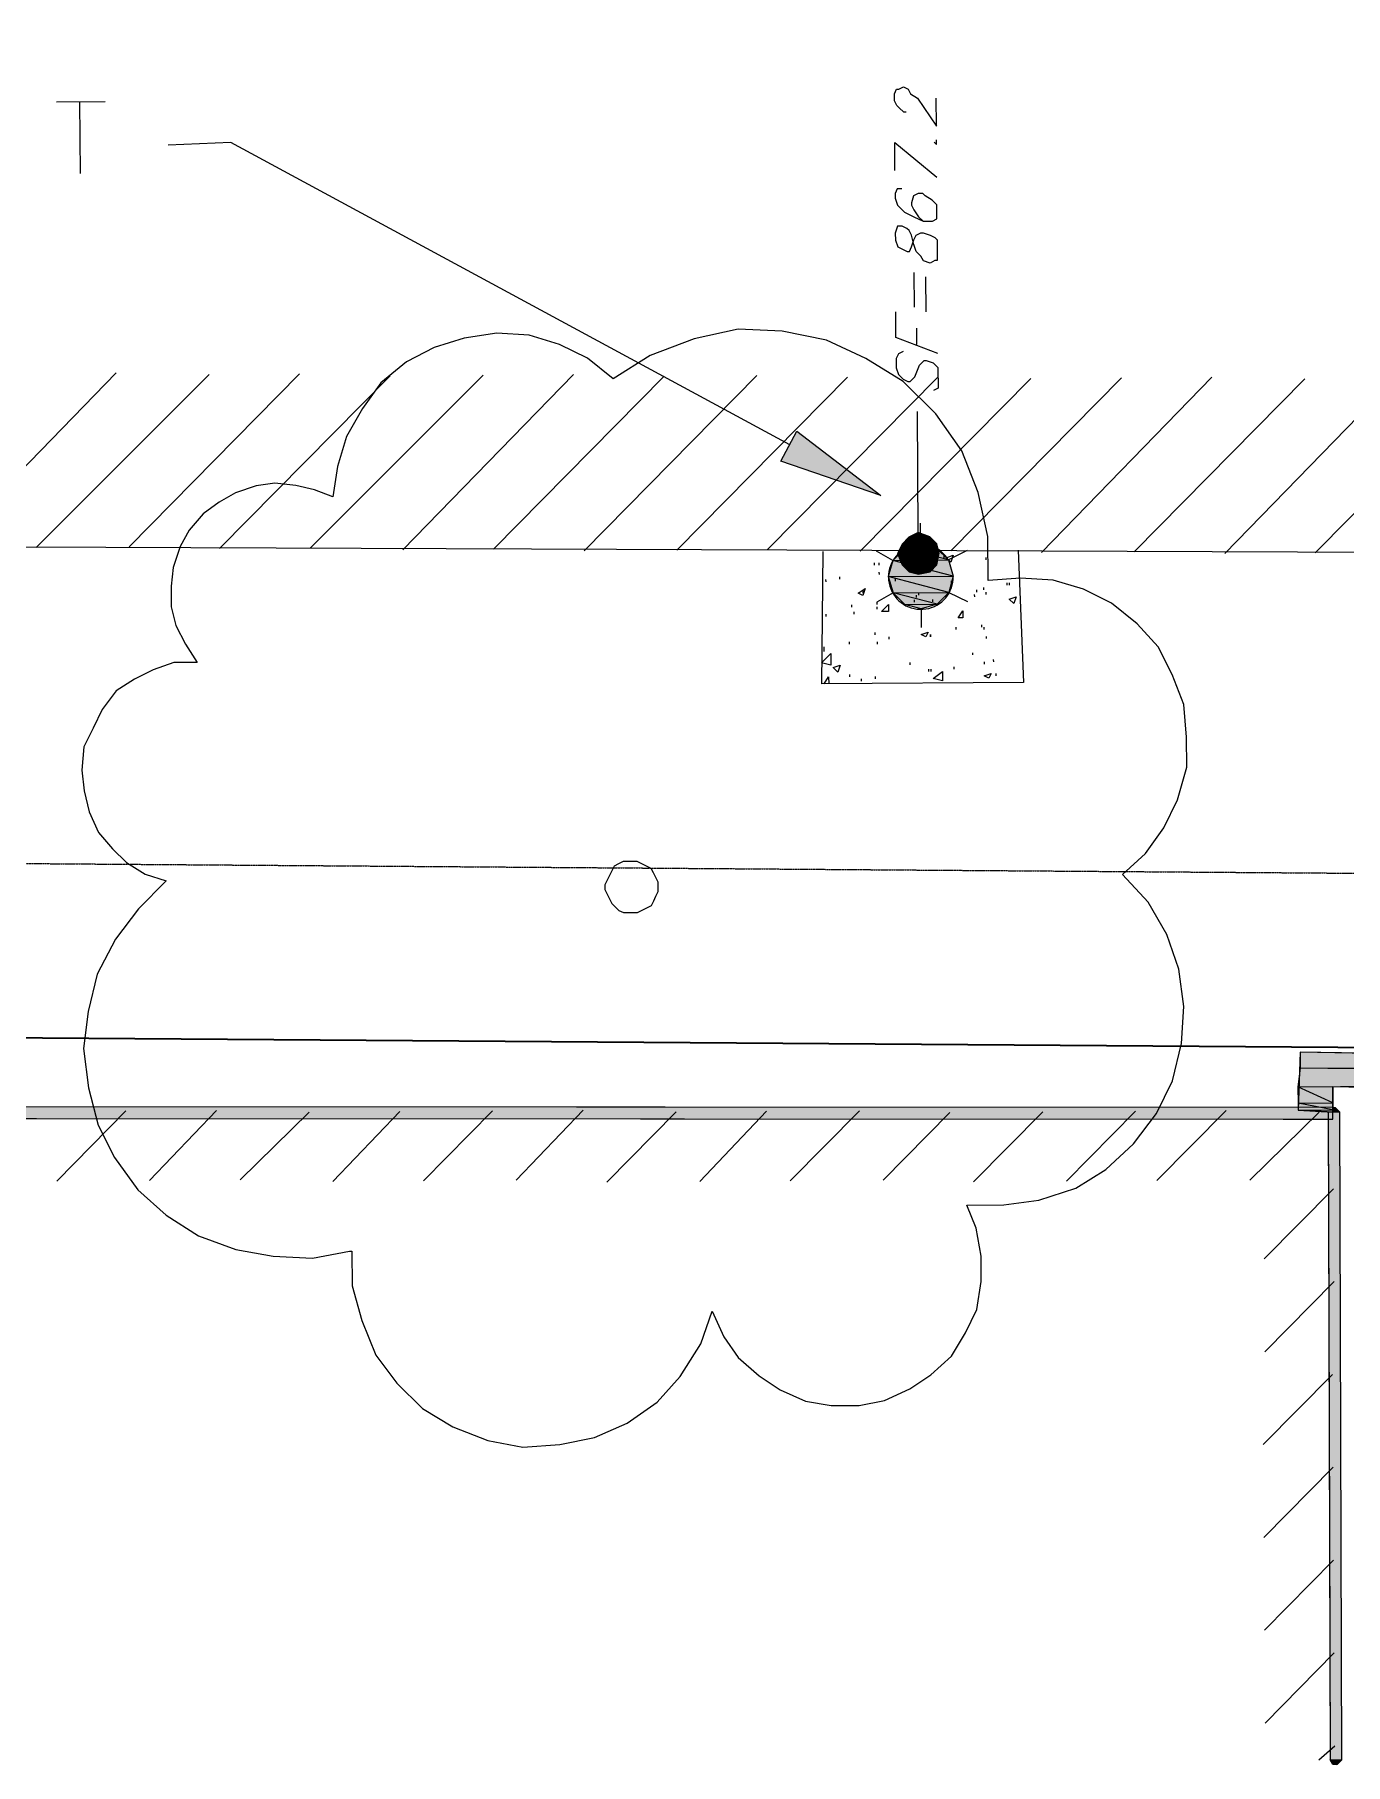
# Model space of a CAD drawing. Header units: inches. Extents: x -5728 to 15181, y 9834 to 15140.
# Drawn here: x 5527 to 5979, y 9963 to 10559 of the extents above; entities that cross this region are included whole.
import ezdxf

# ---------------------------------------------------------------- set-up
doc = ezdxf.new("R2010")
doc.units = ezdxf.units.IN
doc.header["$MEASUREMENT"] = 0
doc.linetypes.add('IMPORT-DASHEDX2 _4_', pattern=[0.1125, 0.075, -0.0375])
for name, color, linetype, lineweight in [('Building Setbacks', 1, 'IMPORT-DASHEDX2 _4_', 9), ('PDF_Geometry', 1, 'Continuous', 9), ('PDF_Solid Fills', 1, 'Continuous', 9), ('site plan converted for PDF_dwg', 1, 'Continuous', 9)]:
    doc.layers.add(name, color=color, linetype=linetype, lineweight=lineweight)

# ---------------------------------------------------------------- blocks, each defined once
blk = doc.blocks.new('site plan converted for PDF_dwg-1480341-SITE PLAN')
at = {"layer": 'PDF_Solid Fills', "lineweight": 15}
for points in [[(3678.52, 525.8), (3644.12, 537.8), (3649.72, 548.2)], [(3682.52, 503.4), (3701.72, 503.4), (3686.52, 507.4)], [(3686.52, 507.4), (3697.72, 507.4), (3692.12, 509)], [(3701.72, 503.4), (3686.52, 507.4), (3697.72, 507.4)], [(3680.92, 497.8), (3703.32, 497.8), (3682.52, 503.4)], [(3703.32, 497.8), (3682.52, 503.4), (3701.72, 503.4)], [(3682.52, 492.2), (3701.72, 492.2), (3680.92, 497.8)], [(3701.72, 492.2), (3680.92, 497.8), (3703.32, 497.8)], [(3686.52, 488.2), (3697.72, 488.2), (3682.52, 492.2)], [(3697.72, 488.2), (3682.52, 492.2), (3701.72, 492.2)], [(3692.12, 486.6), (3686.52, 488.2), (3697.72, 488.2)], [(3821.72, 327.4), (4036.12, 327.4), (3821.72, 333), (3821.72, 332.54)], [(3820.92, 321), (4215.32, 321), (3821.72, 327.4)], [(4215.32, 321), (3821.72, 327.4), (4215.32, 327.4)], [(3820.92, 315.4), (3832.92, 315.4), (3820.92, 321)], [(3832.92, 315.4), (3820.92, 321), (3832.92, 321)], [(3820.92, 313), (3832.92, 313), (3820.92, 315.4)], [(3832.92, 313), (3820.92, 315.4), (3832.92, 315.4)], [(3832.92, 312.2), (3820.92, 313), (3832.92, 313)]]:
    blk.add_hatch(color=155, dxfattribs=at).paths.add_polyline_path(points, flags=0)
at = {"layer": 'PDF_Solid Fills', "lineweight": 13}
for points in [[(3691.32, 505.8), (3691.32, 513), (3688.12, 511.4)], [(3691.32, 505.8), (3695.32, 511.4), (3691.32, 513)], [(3684.12, 505.8), (3691.32, 505.8), (3685.72, 509)], [(3691.32, 505.8), (3688.12, 511.4), (3685.72, 509)], [(3691.32, 505.8), (3697.72, 509), (3695.32, 511.4)], [(3691.32, 505.8), (3698.52, 505.8), (3697.72, 509)], [(3685.72, 501.8), (3691.32, 505.8), (3684.12, 505.8)], [(3688.12, 499.4), (3691.32, 505.8), (3685.72, 501.8)], [(3691.32, 498.6), (3691.32, 505.8), (3688.12, 499.4)], [(3691.32, 498.6), (3695.32, 499.4), (3691.32, 505.8)], [(3695.32, 499.4), (3697.72, 501.8), (3691.32, 505.8)], [(3697.72, 501.8), (3698.52, 505.8), (3691.32, 505.8)]]:
    blk.add_hatch(color=175, dxfattribs=at).paths.add_polyline_path(points, flags=0)
at = {"layer": 'PDF_Solid Fills'}
for points in [[(3832.92, 309.8), (3832.92, 313.8), (2268.92, 325), (2268.92, 321), (3815.69, 309.92)], [(3830.52, 89), (3834.52, 89), (3835.32, 312.2), (3831.32, 312.2), (3830.81, 168.92)], [(3832.92, 312.2), (3832.92, 313.8), (3833.72, 313.8), (3835.32, 312.2)], [(3832.92, 87.4), (3830.52, 89), (3834.52, 89)], [(3831.32, 87.4), (3830.52, 89), (3832.92, 87.4)]]:
    blk.add_hatch(color=147, dxfattribs=at).paths.add_polyline_path(points, flags=0)
at = {"layer": 'Building Setbacks', "color": 147}
blk.add_line((1835.36, 422.59), (4520.96, 384.99), dxfattribs=at)
at = {"layer": 'PDF_Geometry', "color": 155, "lineweight": 15}
for p, q in [((3395.32, 663.4), (3412.12, 663.4)), ((3403.32, 663.4), (3403.32, 638.6)), ((3828.12, 505), (3940.12, 617)), ((3356.12, 509.8), (3415.32, 569.8)), ((3387.32, 509.8), (3447.32, 569)), ((3419.32, 509.8), (3478.52, 569)), ((3450.52, 509), (3509.72, 568.2)), ((3481.72, 509), (3541.72, 568.2)), ((3513.72, 508.2), (3572.92, 568.2)), ((3544.92, 508.2), (3604.12, 567.4)), ((3576.12, 507.4), (3636.12, 567.4)), ((3608.12, 507.4), (3667.32, 566.6)), ((3639.32, 507.4), (3698.52, 566.6)), ((3671.32, 506.6), (3730.52, 565.8)), ((3702.52, 506.6), (3761.72, 565.8)), ((3733.72, 505.8), (3792.92, 565.8)), ((3765.72, 505.8), (3824.92, 565)), ((3796.92, 505), (3856.12, 565)), ((3692.12, 509), (3692.12, 516.2)), ((3676.12, 502.6), (3676.12, 501.8)), ((3682.52, 503.4), (3676.92, 506.6)), ((3677.72, 502.6), (3677.72, 501.8)), ((3686.52, 503.4), (3686.52, 502.6)), ((3696.12, 501.8), (3696.12, 501)), ((3696.92, 505.8), (3696.92, 505)), ((3700.12, 505), (3700.12, 504.2)), ((3714.52, 504.2), (3714.52, 503.4)), ((3659.32, 497), (3659.32, 496.2)), ((3664.12, 497.8), (3664.12, 497)), ((3677.72, 499.4), (3677.72, 498.6)), ((3683.32, 497), (3683.32, 496.2)), ((3702.52, 496.2), (3702.52, 495.4)), ((3721.72, 495.4), (3721.72, 494.6)), ((3722.52, 495.4), (3722.52, 494.6)), ((3672.12, 493), (3672.12, 492.2)), ((3682.52, 492.2), (3676.92, 489)), ((3676.92, 489), (3676.92, 488.2)), ((3689.72, 489.8), (3689.72, 489)), ((3690.52, 491.4), (3690.52, 490.6)), ((3691.32, 492.2), (3691.32, 491.4)), ((3696.12, 489.8), (3696.12, 489)), ((3701.72, 492.2), (3708.12, 489)), ((3710.52, 491.4), (3710.52, 490.6)), ((3711.32, 493), (3711.32, 492.2)), ((3713.72, 493.8), (3713.72, 493)), ((3714.52, 492.2), (3714.52, 491.4)), ((3659.32, 485), (3659.32, 484.2)), ((3668.12, 488.2), (3668.12, 487.4)), ((3668.92, 485.8), (3668.92, 485)), ((3676.92, 487.4), (3676.92, 486.6)), ((3692.12, 486.6), (3692.12, 480.2)), ((3676.12, 478.6), (3676.12, 477.8)), ((3680.92, 477), (3680.92, 476.2)), ((3704.12, 480.2), (3704.12, 479.4)), ((3712.92, 481), (3712.92, 480.2)), ((3713.72, 480.2), (3713.72, 479.4)), ((3714.52, 477), (3714.52, 476.2)), ((3667.32, 475.4), (3667.32, 474.6)), ((3676.92, 475.4), (3676.92, 474.6)), ((3709.72, 471.4), (3709.72, 470.6)), ((3688.12, 468.2), (3688.12, 467.4)), ((3694.52, 465.8), (3694.52, 465)), ((3695.32, 465.8), (3695.32, 465)), ((3703.32, 466.6), (3703.32, 465.8)), ((3713.72, 468.2), (3713.72, 467.4)), ((3716.92, 469), (3716.92, 468.2)), ((3667.32, 464.2), (3667.32, 463.4)), ((3671.32, 462.6), (3671.32, 461.8)), ((3676.12, 463.4), (3676.12, 462.6)), ((3717.72, 464.2), (3717.72, 463.4)), ((3392.92, 291.4), (3416.92, 315.4)), ((3424.92, 291.4), (3448.12, 315.4)), ((3456.12, 291.4), (3480.12, 314.6)), ((3488.12, 290.6), (3511.32, 314.6)), ((3519.32, 290.6), (3543.32, 314.6)), ((3551.32, 290.6), (3574.52, 314.6)), ((3582.52, 289.8), (3606.52, 313.8)), ((3614.52, 289.8), (3637.72, 313.8)), ((3645.72, 289.8), (3669.72, 313.8)), ((3677.72, 289.8), (3700.92, 313)), ((3708.92, 289), (3732.92, 313)), ((3740.92, 289), (3764.92, 313)), ((3772.12, 289), (3796.12, 313)), ((3804.12, 289), (3828.12, 312.2)), ((3808.92, 261.8), (3832.92, 285.8)), ((3808.92, 229.8), (3832.92, 253.8)), ((3808.12, 197.8), (3832.12, 221.8)), ((3808.12, 165.8), (3832.12, 189.8)), ((3808.12, 133.8), (3832.12, 157.8)), ((3808.12, 101.8), (3832.12, 125.8)), ((3826.52, 89), (3832.12, 93.8))]:
    blk.add_line(p, q, dxfattribs=at)
at = {"layer": 'PDF_Geometry', "color": 175, "lineweight": 13}
for p, q in [((3690.52, 590.6), (3690.52, 602.6)), ((3694.52, 589), (3694.52, 601)), ((3691.32, 577.8), (3691.32, 583.4)), ((3691.32, 513), (3691.32, 554.6))]:
    blk.add_line(p, q, dxfattribs=at)
at = {"layer": 'PDF_Geometry', "color": 147}
for p, q in [((3831.32, 88.2), (3830.52, 89)), ((3834.52, 89), (3833.72, 88.2))]:
    blk.add_line(p, q, dxfattribs=at)
at = {"layer": 'PDF_Geometry', "color": 157, "lineweight": 35, "flags": 128}
blk.add_lwpolyline([(1834.52, 362.6), (4520.12, 325), (4553.72, 4365.8), (4155.32, 4561), (679.32, 1833.8)], close=True, dxfattribs=at)
at = {"layer": 'PDF_Geometry', "color": 165, "lineweight": 25, "flags": 128}
blk.add_lwpolyline([(1827.32, 526.6), (3939.32, 504.2), (3945.72, 1333), (3993.72, 1333), (3995.32, 1477), (3947.32, 1477.8), (3956.12, 2606.6), (2898.52, 2615.4), (2895.32, 2303.4), (3112.92, 2300.2), (3112.12, 2047.4), (3472.92, 2046.6), (3471.32, 1902.6), (2028.12, 1914.6)], dxfattribs=at)
at = {"layer": 'PDF_Geometry', "color": 175, "lineweight": 13, "flags": 128}
for points in [[(3688.12, 657.8), (3687.32, 657.8), (3685.72, 659.4), (3684.92, 660.2), (3684.12, 661.8), (3684.12, 664.2), (3684.92, 665.8), (3685.72, 665.8), (3687.32, 666.6), (3688.92, 665.8), (3689.72, 664.2), (3692.12, 662.6), (3698.52, 653), (3698.52, 662.6)], [(3684.12, 637.8), (3684.12, 647.4), (3698.52, 635.4)], [(3697.72, 647.4), (3698.52, 646.6), (3698.52, 648.2)], [(3686.52, 631.4), (3684.92, 631.4), (3684.12, 629.8), (3684.12, 628.2), (3684.92, 625.8), (3687.32, 623.4), (3690.52, 621.8), (3693.72, 620.2), (3696.92, 620.2), (3698.52, 621), (3698.52, 625.8), (3696.92, 627.4), (3694.52, 629), (3693.72, 629.8), (3692.12, 629.8), (3690.52, 629), (3689.72, 626.6), (3689.72, 625.8), (3690.52, 624.2), (3692.12, 621.8), (3693.72, 620.2)], [(3698.52, 574.6), (3684.12, 580.2), (3684.12, 589)], [(3686.52, 575.4), (3684.92, 574.6), (3684.12, 573), (3684.12, 569.8), (3684.92, 567.4), (3686.52, 565.8), (3688.12, 565), (3688.92, 565), (3689.72, 565.8), (3690.52, 566.6), (3692.12, 570.6), (3692.92, 571.4), (3693.72, 572.2), (3694.52, 572.2), (3696.92, 571.4), (3698.52, 569.8), (3698.52, 562.6), (3696.92, 561.8)]]:
    blk.add_lwpolyline(points, dxfattribs=at)
at = {"layer": 'PDF_Geometry', "color": 155, "lineweight": 15, "flags": 128}
for points in [[(3647.32, 543.4), (3455.32, 649), (3433.72, 648.2)], [(3725.72, 506.6), (3727.32, 461), (3657.72, 461), (3658.52, 506.6)], [(3708.12, 506.6), (3701.72, 503.4), (3703.32, 497.8)], [(3658.52, 473.8), (3658.52, 473), (3658.52, 472.2)], [(3658.52, 461), (3660.12, 463.4), (3660.12, 461)]]:
    blk.add_lwpolyline(points, dxfattribs=at)
at = {"layer": 'PDF_Geometry', "color": 175, "lineweight": 13, "flags": 128}
blk.add_lwpolyline([(3684.12, 613.8), (3684.92, 611.4), (3686.52, 610.6), (3688.12, 609.8), (3688.92, 609.8), (3689.72, 611.4), (3690.52, 613.8), (3691.32, 615.4), (3692.92, 616.2), (3693.72, 616.2), (3696.12, 615.4), (3697.72, 614.6), (3698.52, 613.8), (3698.52, 606.6), (3697.72, 606.6), (3696.12, 605.8), (3693.72, 606.6), (3692.92, 608.2), (3691.32, 609.8), (3690.52, 612.2), (3689.72, 615.4), (3688.92, 617), (3688.12, 617.8), (3686.52, 618.6), (3684.92, 618.6), (3684.12, 616.2)], close=True, dxfattribs=at)
at = {"layer": 'PDF_Geometry', "color": 155, "lineweight": 15, "flags": 128}
for points in [[(3494.52, 266.6), (3494.52, 254.6), (3497.72, 242.6), (3502.52, 230.6), (3509.72, 221), (3518.52, 212.2), (3528.92, 205.8), (3540.92, 201), (3552.92, 198.6), (3565.72, 199.4), (3577.72, 201.8), (3588.92, 206.6), (3599.32, 213.8), (3607.32, 222.6), (3614.52, 233.8), (3618.52, 245), (3622.52, 236.2), (3627.32, 229), (3634.52, 222.6), (3641.72, 217.8), (3650.52, 213.8), (3659.32, 212.2), (3668.92, 212.2), (3677.72, 213.8), (3686.52, 217.8), (3693.72, 222.6), (3700.92, 229), (3705.72, 237), (3709.72, 245), (3711.32, 254.6), (3711.32, 263.4), (3709.72, 273), (3706.52, 281), (3719.32, 281), (3731.32, 282.6), (3744.12, 286.6), (3754.52, 293), (3764.12, 301.8), (3772.12, 312.2), (3777.72, 323.4), (3780.92, 336.2), (3781.72, 349), (3780.12, 361.8), (3776.12, 373.8), (3769.72, 385), (3760.92, 394.6), (3768.92, 401.8), (3775.32, 410.6), (3780.12, 420.2), (3783.32, 431.4), (3783.32, 441.8), (3782.52, 453), (3778.52, 463.4), (3773.72, 473), (3766.52, 481), (3757.72, 488.2), (3748.12, 493), (3737.72, 496.2), (3726.52, 497), (3715.32, 496.2), (3715.32, 511.4), (3712.12, 526.6), (3706.52, 541), (3697.72, 553.8), (3686.52, 565), (3673.72, 573), (3660.12, 579.4), (3644.92, 582.6), (3629.72, 583.4), (3614.52, 580.2), (3599.32, 574.6), (3586.52, 566.6), (3577.72, 573.8), (3568.12, 578.6), (3557.72, 581.8), (3546.52, 582.6), (3535.32, 581), (3524.92, 577.8), (3515.32, 573), (3506.52, 565.8), (3500.12, 557), (3494.52, 547.4), (3491.32, 537), (3489.72, 526.6), (3483.32, 529), (3476.92, 530.6), (3469.72, 531.4), (3463.32, 530.6), (3456.12, 528.2), (3450.52, 525), (3444.92, 521), (3440.12, 515.4), (3436.92, 509.8), (3434.52, 502.6), (3433.72, 496.2), (3433.72, 489), (3435.32, 482.6), (3438.52, 476.2), (3442.52, 469.8), (3434.52, 469.8), (3427.32, 467.4), (3420.92, 464.2), (3414.52, 460.2), (3409.72, 453.8), (3406.52, 447.4), (3403.32, 441), (3402.52, 433), (3403.32, 425.8), (3404.92, 418.6), (3408.12, 411.4), (3412.92, 405.8), (3417.72, 401), (3424.12, 397), (3431.32, 394.6), (3421.72, 385), (3413.72, 374.6), (3407.32, 362.6), (3404.12, 349.8), (3402.52, 337), (3404.12, 323.4), (3407.32, 310.6), (3412.92, 299.4), (3420.92, 288.2), (3430.52, 279.4), (3441.72, 272.2), (3454.52, 267.4), (3467.32, 265), (3480.92, 264.2), (3493.72, 266.6)], [(3692.12, 503.4), (3694.52, 505.8), (3695.32, 502.6)], [(3703.32, 505), (3702.52, 502.6), (3700.92, 504.2)], [(3672.92, 493.8), (3672.12, 491.4), (3670.52, 492.2)], [(3724.92, 490.6), (3724.12, 488.2), (3722.52, 489.8)], [(3680.92, 488.2), (3680.92, 485.8), (3678.52, 485.8)], [(3706.52, 485.8), (3706.52, 483.4), (3704.92, 483.4)], [(3694.52, 478.6), (3693.72, 477), (3692.12, 477.8)], [(3695.32, 477), (3695.32, 477.8)], [(3660.92, 467.4), (3657.72, 468.2), (3660.92, 471.4)], [(3664.12, 467.4), (3663.32, 465), (3661.72, 466.6)], [(3699.32, 461.8), (3696.12, 462.6), (3699.32, 465)], [(3716.12, 464.2), (3715.32, 462.6), (3713.72, 463.4)], [(3600.92, 391.4), (3600.92, 393), (3600.12, 394.6), (3599.32, 396.2), (3598.52, 397.8), (3596.92, 398.6), (3595.32, 399.4), (3593.72, 400.2), (3588.92, 400.2), (3587.32, 399.4), (3585.72, 398.6), (3584.92, 397), (3584.12, 395.4), (3583.32, 393.8), (3582.52, 392.2), (3582.52, 390.6), (3583.32, 389), (3584.12, 387.4), (3584.92, 385.8), (3585.72, 385), (3587.32, 383.4), (3588.92, 382.6), (3593.72, 382.6), (3595.32, 383.4), (3596.92, 384.2), (3598.52, 385), (3599.32, 386.6), (3600.12, 388.2), (3600.92, 389.8)], [(3832.92, 312.2), (3832.92, 321), (4036.12, 315.4), (4214.52, 314.6), (4215.32, 327.4), (4036.12, 327.4), (3821.72, 333), (3820.92, 313)]]:
    blk.add_lwpolyline(points, close=True, dxfattribs=at)
at = {"layer": 'PDF_Geometry', "color": 147, "flags": 128}
for points in [[(2267.32, 323.4), (2267.32, 324.2), (2268.12, 325), (2268.92, 325), (2268.92, 321), (3832.92, 309.8), (3832.92, 313.8), (2268.92, 325)], [(3832.92, 313.8), (3833.72, 313.8), (3835.32, 312.2), (3831.32, 312.2), (3830.52, 89), (3834.52, 89), (3835.32, 312.2)]]:
    blk.add_lwpolyline(points, dxfattribs=at)
at = {"layer": 'PDF_Geometry', "color": 155, "lineweight": 15}
blk.add_arc((3692.15, 497.63), 11.17, 31.05435, 0.83644, dxfattribs=at)
at = {"layer": 'PDF_Solid Fills', "color": 155, "lineweight": 15}
for p, q in [((3644.12, 537.8), (3649.72, 548.2)), ((3649.72, 548.2), (3678.52, 525.8)), ((3678.52, 525.8), (3644.12, 537.8)), ((3686.52, 507.4), (3682.52, 503.4)), ((3692.12, 509), (3686.52, 507.4)), ((3686.52, 507.4), (3697.72, 507.4)), ((3701.72, 503.4), (3686.52, 507.4)), ((3701.72, 503.4), (3686.52, 507.4)), ((3686.52, 507.4), (3697.72, 507.4)), ((3697.72, 507.4), (3692.12, 509)), ((3697.72, 507.4), (3701.72, 503.4)), ((3682.52, 503.4), (3680.92, 497.8)), ((3682.52, 503.4), (3701.72, 503.4)), ((3703.32, 497.8), (3682.52, 503.4)), ((3703.32, 497.8), (3682.52, 503.4)), ((3682.52, 503.4), (3701.72, 503.4)), ((3701.72, 503.4), (3703.32, 497.8)), ((3680.92, 497.8), (3703.32, 497.8)), ((3701.72, 492.2), (3680.92, 497.8)), ((3680.92, 497.8), (3682.52, 492.2)), ((3701.72, 492.2), (3680.92, 497.8)), ((3680.92, 497.8), (3703.32, 497.8)), ((3703.32, 497.8), (3701.72, 492.2)), ((3682.52, 492.2), (3701.72, 492.2)), ((3697.72, 488.2), (3682.52, 492.2)), ((3682.52, 492.2), (3686.52, 488.2)), ((3697.72, 488.2), (3682.52, 492.2)), ((3682.52, 492.2), (3701.72, 492.2)), ((3701.72, 492.2), (3697.72, 488.2)), ((3692.12, 486.6), (3686.52, 488.2)), ((3686.52, 488.2), (3697.72, 488.2)), ((3686.52, 488.2), (3697.72, 488.2)), ((3697.72, 488.2), (3692.12, 486.6)), ((4036.12, 327.4), (3821.72, 333)), ((3821.72, 333), (3821.72, 332.54)), ((3821.72, 332.54), (3821.72, 327.4)), ((3821.72, 327.4), (3820.92, 321)), ((3821.72, 327.4), (4036.12, 327.4)), ((4215.32, 321), (3821.72, 327.4)), ((4215.32, 321), (3821.72, 327.4)), ((3821.72, 327.4), (4215.32, 327.4)), ((3820.92, 321), (4215.32, 321)), ((3832.92, 315.4), (3820.92, 321)), ((3820.92, 321), (3820.92, 315.4)), ((3832.92, 315.4), (3820.92, 321)), ((3820.92, 321), (3832.92, 321)), ((3832.92, 321), (3832.92, 315.4)), ((3820.92, 315.4), (3832.92, 315.4)), ((3832.92, 313), (3820.92, 315.4)), ((3820.92, 315.4), (3820.92, 313)), ((3832.92, 313), (3820.92, 315.4)), ((3820.92, 315.4), (3832.92, 315.4)), ((3832.92, 312.2), (3820.92, 313)), ((3820.92, 313), (3832.92, 313)), ((3820.92, 313), (3832.92, 313)), ((3832.92, 315.4), (3832.92, 313)), ((3832.92, 313), (3832.92, 312.2))]:
    blk.add_line(p, q, dxfattribs=at)
at = {"layer": 'PDF_Solid Fills', "color": 175, "lineweight": 13}
for p, q in [((3691.32, 513), (3688.12, 511.4)), ((3695.32, 511.4), (3691.32, 513)), ((3691.32, 513), (3691.32, 505.8)), ((3691.32, 505.8), (3691.32, 513)), ((3685.72, 509), (3684.12, 505.8)), ((3688.12, 511.4), (3685.72, 509)), ((3685.72, 509), (3691.32, 505.8)), ((3691.32, 505.8), (3685.72, 509)), ((3688.12, 511.4), (3691.32, 505.8)), ((3691.32, 505.8), (3688.12, 511.4)), ((3695.32, 511.4), (3691.32, 505.8)), ((3691.32, 505.8), (3695.32, 511.4)), ((3697.72, 509), (3691.32, 505.8)), ((3691.32, 505.8), (3697.72, 509)), ((3697.72, 509), (3695.32, 511.4)), ((3698.52, 505.8), (3697.72, 509)), ((3684.12, 505.8), (3691.32, 505.8)), ((3691.32, 505.8), (3684.12, 505.8)), ((3684.12, 505.8), (3685.72, 501.8)), ((3685.72, 501.8), (3691.32, 505.8)), ((3691.32, 505.8), (3685.72, 501.8)), ((3685.72, 501.8), (3688.12, 499.4)), ((3688.12, 499.4), (3691.32, 505.8)), ((3691.32, 505.8), (3688.12, 499.4)), ((3695.32, 499.4), (3691.32, 505.8)), ((3691.32, 505.8), (3691.32, 498.6)), ((3697.72, 501.8), (3691.32, 505.8)), ((3691.32, 505.8), (3695.32, 499.4)), ((3698.52, 505.8), (3691.32, 505.8)), ((3691.32, 505.8), (3697.72, 501.8)), ((3691.32, 505.8), (3698.52, 505.8)), ((3691.32, 498.6), (3691.32, 505.8)), ((3695.32, 499.4), (3697.72, 501.8)), ((3697.72, 501.8), (3698.52, 505.8)), ((3688.12, 499.4), (3691.32, 498.6)), ((3691.32, 498.6), (3695.32, 499.4))]:
    blk.add_line(p, q, dxfattribs=at)
at = {"layer": 'PDF_Solid Fills', "color": 147}
for p, q in [((3832.92, 313.8), (2268.92, 325)), ((2268.92, 321), (3815.69, 309.92)), ((3831.32, 312.2), (3830.81, 168.92)), ((3835.32, 312.2), (3831.32, 312.2)), ((3832.92, 309.8), (3832.92, 313.8)), ((3832.92, 312.2), (3832.92, 313.8)), ((3832.92, 313.8), (3833.72, 313.8)), ((3835.32, 312.2), (3832.92, 312.2)), ((3833.72, 313.8), (3835.32, 312.2)), ((3834.52, 89), (3835.32, 312.2)), ((3815.69, 309.92), (3832.92, 309.8)), ((3830.81, 168.92), (3830.52, 89)), ((3830.52, 89), (3834.52, 89)), ((3832.92, 87.4), (3830.52, 89)), ((3830.52, 89), (3834.52, 89)), ((3831.32, 87.4), (3830.52, 89)), ((3830.52, 89), (3832.92, 87.4)), ((3832.92, 87.4), (3831.32, 87.4)), ((3834.52, 89), (3832.92, 87.4))]:
    blk.add_line(p, q, dxfattribs=at)

msp = doc.modelspace()

# ---------------------------------------------------------------- block references
at = {"layer": 'site plan converted for PDF_dwg', "color": 147, "linetype": 'IMPORT-DASHEDX2 _4_', "rotation": 0.383349167194431}
msp.add_blockref('site plan converted for PDF_dwg-1480341-SITE PLAN', (2144.04, 9849.68), dxfattribs=at)

doc.saveas('drawing.dxf')
